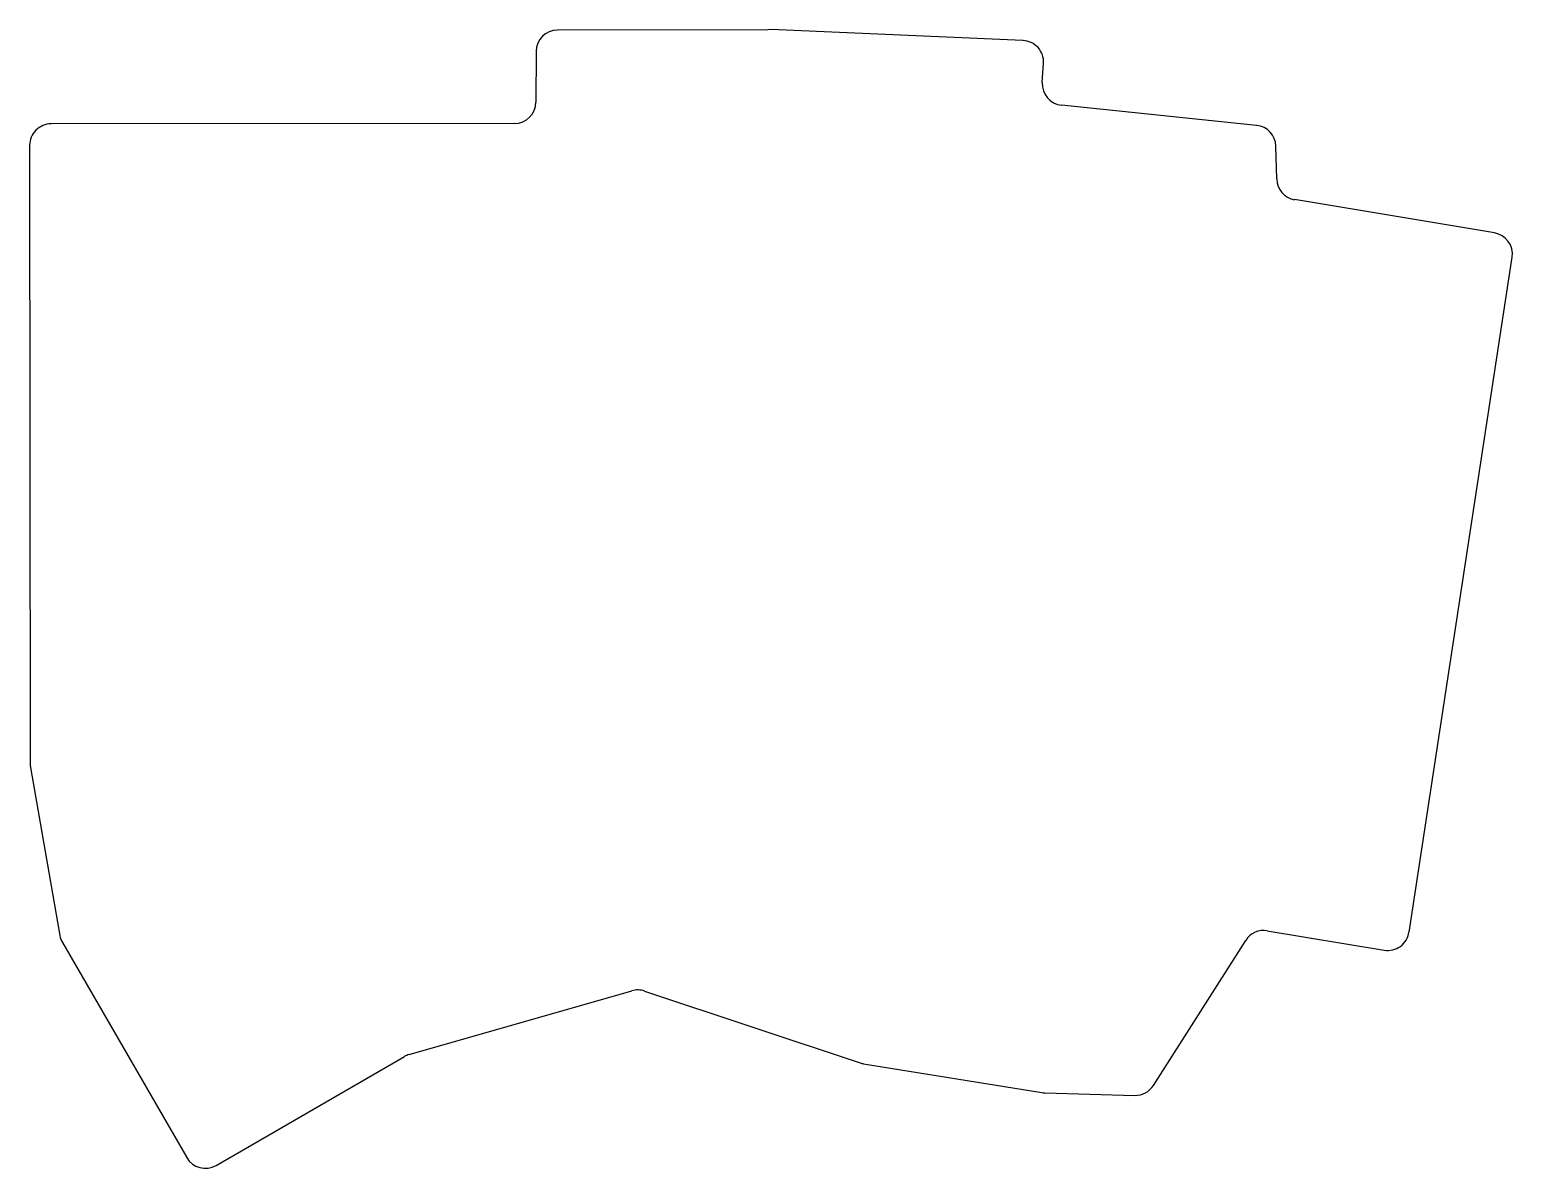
# Model space of a CAD drawing. Header units: millimetres. Extents: x 284 to 423, y -168 to -62.
import ezdxf

# ---------------------------------------------------------------- set-up
doc = ezdxf.new("R2010")
doc.units = ezdxf.units.MM

msp = doc.modelspace()

# ---------------------------------------------------------------- linework, layer by layer
at = {"linetype": 'CONTINUOUS'}
for p, q in [((353.21, -61.92), (333.6, -61.94)), ((353.47, -61.9), (353.21, -61.92)), ((376.97, -62.91), (353.47, -61.9)), ((331.6, -63.93), (331.58, -68.65)), ((378.77, -66.84), (378.88, -65.03)), ((398.74, -70.83), (380.56, -68.95)), ((329.59, -70.65), (286.42, -70.68)), ((284.42, -72.69), (284.47, -130.3)), ((400.61, -75.81), (400.54, -72.77)), ((420.9, -80.84), (402.28, -77.74)), ((412.94, -145.99), (422.54, -83.11)), ((284.5, -130.65), (287.23, -146.3)), ((399.73, -145.85), (410.63, -147.66)), ((287.47, -146.96), (299.06, -166.99)), ((389.14, -160.26), (397.72, -146.75)), ((319.78, -157.39), (340.53, -151.45)), ((341.72, -151.48), (361.81, -158.17)), ((301.8, -167.72), (319.33, -157.58)), ((362.12, -158.25), (378.73, -160.93)), ((379, -160.95), (387.4, -161.19))]:
    msp.add_line(p, q, dxfattribs=at)
for centre, start, end in [((333.6, -63.94), 90.05, 179.7867), ((376.89, -64.91), 356.4454, 87.55), ((380.77, -66.96), 176.4454, 264.1065), ((329.58, -68.65), 270.05, 359.7867), ((286.42, -72.68), 90.05, 180.05), ((398.54, -72.81), 1.3278, 84.1065), ((402.61, -75.77), 181.3278, 260.55), ((420.57, -82.81), 351.3128, 80.55), ((286.47, -130.3), 180.05, 189.9082), ((289.2, -145.96), 189.9082, 210.05), ((399.41, -147.82), 80.55, 147.5959), ((410.96, -145.69), 260.55, 351.3128), ((341.08, -153.37), 71.5732, 105.9612), ((320.33, -159.31), 105.9612, 120.05), ((362.44, -156.27), 251.5732, 260.8402), ((379.05, -158.95), 260.8402, 268.4105), ((387.45, -159.19), 268.4105, 327.5959), ((300.79, -165.99), 210.05, 300.05)]:
    msp.add_arc(centre, 2, start, end, dxfattribs=at)

doc.saveas('drawing.dxf')
